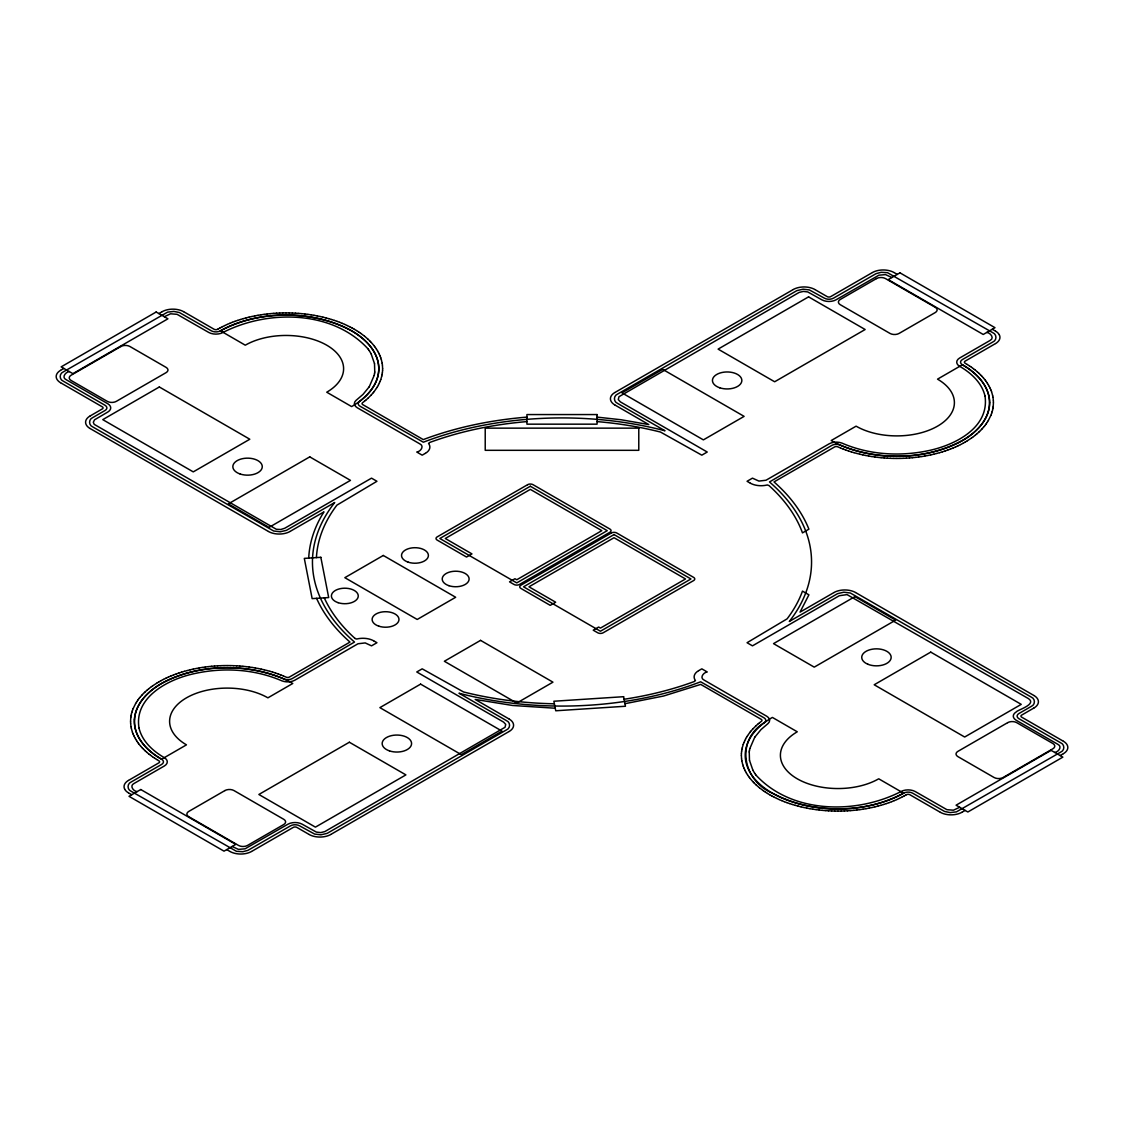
<?xml version="1.0" encoding="UTF-8"?>
<svg xmlns="http://www.w3.org/2000/svg" width="1124" height="1124" viewBox="0 0 1124 1124"><rect width="100%" height="100%" fill="white"/><g stroke="black" fill="none" stroke-linecap="round" stroke-linejoin="round"><path stroke-width="1.5" d="M130.567 721.271L130.777 717.758M382.582 370.456L382.624 368.77M741.376 755.23L741.419 753.544M993.433 402.729L993.223 406.242M308.721 558.094C309.423 541.656 315.17 525.695 323.965 511.87L290.132 531.399M316.42 557.602L316.49 556.436A245.706 141.863 0 0 1 336.891 505.154L376.947 481.283L371.524 478.15L284.737 528.252L280.775 529.502L276.349 529.278L94.219 424.366L93.292 422.287L94.542 419.814L107.876 411.988A10.228 5.915 0 0 0 107.876 403.783L66.204 379.715C61.286 377.524 65.557 372.058 69.281 371.566M374.756 372.044L374.517 363.684M382.427 372.283L382.567 370.597M741.433 753.403L741.573 751.717M749.244 751.956L749.483 760.316M130.791 717.632L131.03 715.946M374.517 373.716L374.756 372.072M382.174 374.095L382.413 372.409M741.587 751.591L741.826 749.905M749.244 751.928L749.483 750.284M992.97 408.054L993.209 406.368M131.044 715.805L131.382 714.133M374.194 375.388L374.517 373.744M381.809 375.908L382.146 374.236M741.854 749.764L742.191 748.092M749.483 750.256L749.806 748.612M992.618 409.867L992.956 408.195M131.41 713.993L131.845 712.321M374.18 375.416L369.248 386.782M381.781 376.048L380.797 379.519M742.219 747.952L743.203 744.481M749.82 748.584L754.752 737.218M992.155 411.679L992.59 410.007M131.887 712.194L132.407 710.523M991.593 413.477L992.113 411.806M132.449 710.396L133.068 708.738M380.123 381.303L380.741 379.645M743.259 744.355L743.877 742.697M990.932 415.262L991.551 413.604M133.124 708.612L135.667 703.469M379.364 383.073L380.081 381.429M743.919 742.571L744.636 740.927M990.876 415.388L988.333 420.531M378.493 384.829L379.308 383.2M744.692 740.8L745.507 739.171M377.538 386.572L378.437 384.956M745.563 739.044L746.462 737.428M135.737 703.343L136.721 701.755M376.47 388.286L377.467 386.698M746.533 737.302L747.53 735.714M987.279 422.245L988.263 420.657M136.805 701.629L137.887 700.055M369.234 386.797L363.038 394.369L356.097 400.341A10.242 5.915 0 0 0 357.221 407.731L419.842 443.882C424.633 445.989 420.629 451.665 416.765 452.031L422.188 455.164L425.308 453.365M376.385 388.412L374.067 391.658M747.615 735.588L749.933 732.342M754.766 737.204L760.962 729.631L767.903 723.659A10.242 5.915 0 0 0 766.779 716.269L704.158 680.118C699.311 677.927 703.441 672.433 707.235 671.969L701.812 668.836L698.692 670.635M986.113 423.945L987.195 422.371M137.971 699.929L139.137 698.383M984.863 425.617L986.029 424.071M372.718 393.316L373.969 391.784M139.236 698.257L140.486 696.725M983.514 427.275L984.764 425.743M750.031 732.216L751.282 730.684M371.271 394.931L372.606 393.428M140.584 696.613L141.933 695.11M982.067 428.89L983.416 427.387M751.394 730.572L752.729 729.069M371.159 395.058L368.11 398.093M142.031 694.983L143.465 693.508M980.535 430.492L981.969 429.017M752.841 728.942L755.89 725.907M143.577 693.396L145.08 691.948M978.92 432.052L980.423 430.604M366.41 399.638L367.998 398.205M145.207 691.836L146.794 690.403M977.206 433.597L978.793 432.164M756.002 725.795L757.59 724.362M364.612 401.142L366.284 399.751M146.921 690.291L148.593 688.9M975.407 435.1L977.079 433.709M757.716 724.249L759.388 722.858M364.471 401.24L362.448 402.828A2.557 1.475 0 0 0 362.631 404.556L423.27 439.596C456.484 427.078 491.595 420.011 526.931 417.116M148.719 688.801L150.475 687.438M973.524 436.562L975.281 435.199M759.529 722.76L761.552 721.172A2.557 1.475 0 0 0 761.37 719.444L700.73 684.404L663.582 696.023L624.958 703.694M150.616 687.326L152.428 686.005M971.572 437.995L973.384 436.674M152.583 685.907L156.601 683.266M971.417 438.093L967.399 440.734M60.513 370.372L59.909 370.765A10.228 5.901 0 0 0 59.474 371.075L58.982 371.454A10.228 5.901 0 0 0 58.603 371.777L58.181 372.184A10.228 5.901 0 0 0 57.858 372.536L57.507 372.957A10.228 5.901 0 0 0 57.24 373.337L56.959 373.772A10.228 5.901 0 0 0 56.762 374.151L56.565 374.615A10.228 5.901 0 0 0 56.439 375.009L56.312 375.472A10.228 5.901 0 0 0 56.242 375.866L56.2 376.343A10.228 5.901 0 0 0 56.2 376.737L56.242 377.2A10.228 5.901 0 0 0 56.312 377.608L56.439 378.071A10.228 5.901 0 0 0 56.565 378.465L56.762 378.914A10.228 5.901 0 0 0 56.959 379.294L57.24 379.743A10.228 5.901 0 0 0 57.507 380.109L57.858 380.53A10.228 5.901 0 0 0 58.181 380.881L58.603 381.289A10.228 5.901 0 0 0 58.982 381.626L59.474 382.005A10.228 5.901 0 0 0 59.909 382.315L60.513 382.694M89.92 416.091L89.316 416.47A10.228 5.901 0 0 0 88.88 416.779L88.389 417.159A10.228 5.901 0 0 0 88.009 417.496L87.588 417.903A10.228 5.901 0 0 0 87.265 418.254L86.913 418.676A10.228 5.901 0 0 0 86.646 419.041L86.379 419.491A10.228 5.901 0 0 0 86.169 419.87L85.972 420.32A10.228 5.901 0 0 0 85.846 420.713L85.719 421.177A10.228 5.901 0 0 0 85.649 421.584L85.607 422.048A10.228 5.901 0 0 0 85.607 422.441L85.649 422.919A10.228 5.901 0 0 0 85.719 423.312L85.846 423.776A10.228 5.901 0 0 0 85.972 424.169L86.169 424.633A10.228 5.901 0 0 0 86.379 425.012L86.646 425.448A10.228 5.901 0 0 0 86.913 425.827L87.265 426.249A10.228 5.901 0 0 0 87.588 426.6L88.009 427.008A10.228 5.901 0 0 0 88.389 427.331L88.88 427.71A10.228 5.901 0 0 0 89.316 428.019L89.92 428.413M425.546 453.225L426.151 452.846A10.228 5.901 0 0 0 426.586 452.536L427.064 452.157A10.228 5.901 0 0 0 427.457 451.82L427.879 451.412A10.228 5.901 0 0 0 428.202 451.061L428.553 450.64A10.228 5.901 0 0 0 428.806 450.274L429.087 449.825A10.228 5.901 0 0 0 429.284 449.445L429.48 448.982A10.228 5.901 0 0 0 429.621 448.602L429.733 448.125A10.228 5.901 0 0 0 429.804 447.731L429.846 447.268A10.228 5.901 0 0 0 429.846 446.86L429.804 446.397A10.228 5.901 0 0 0 429.733 446.003L429.621 445.526A10.228 5.901 0 0 0 429.48 445.146L429.284 444.683A10.228 5.901 0 0 0 429.087 444.303L428.806 443.854A10.228 5.901 0 0 0 428.553 443.488L429.537 442.533A245.706 141.863 0 0 1 523.559 421.893L526.931 421.598M614.758 392.585L614.154 392.964A10.228 5.901 0 0 0 613.718 393.274L613.226 393.653A10.228 5.901 0 0 0 612.847 393.99L612.425 394.383A10.228 5.901 0 0 0 612.102 394.735L611.751 395.17A10.228 5.901 0 0 0 611.484 395.536L611.217 395.971A10.228 5.901 0 0 0 611.006 396.365L610.81 396.814A10.228 5.901 0 0 0 610.683 397.208L610.557 397.671A10.228 5.901 0 0 0 610.487 398.065L610.444 398.542A10.228 5.901 0 0 0 610.444 398.936L610.487 399.413A10.228 5.901 0 0 0 610.557 399.807L610.683 400.27A10.228 5.901 0 0 0 610.81 400.664L611.006 401.113A10.228 5.901 0 0 0 611.217 401.507L611.484 401.942A10.228 5.901 0 0 0 611.751 402.308L612.102 402.743A10.228 5.901 0 0 0 612.425 403.094L612.847 403.502A10.228 5.901 0 0 0 613.226 403.825L613.718 404.204A10.228 5.901 0 0 0 614.154 404.514L614.758 404.893M128.375 780.492L127.771 780.871A10.228 5.901 0 0 0 127.335 781.18L126.843 781.559A10.228 5.901 0 0 0 126.464 781.897L126.043 782.29A10.228 5.901 0 0 0 125.719 782.641L125.368 783.077A10.228 5.901 0 0 0 125.101 783.442L124.834 783.878A10.228 5.901 0 0 0 124.638 784.271L124.427 784.721A10.228 5.901 0 0 0 124.3 785.114L124.174 785.578A10.228 5.901 0 0 0 124.118 785.971L124.076 786.449A10.228 5.901 0 0 0 124.076 786.842L124.118 787.32A10.228 5.901 0 0 0 124.174 787.713L124.3 788.177A10.228 5.901 0 0 0 124.427 788.57L124.638 789.034M995.625 343.508L996.229 343.129A10.228 5.901 0 0 0 996.665 342.82L997.157 342.441A10.228 5.901 0 0 0 997.536 342.103L997.957 341.71A10.228 5.901 0 0 0 998.281 341.359L998.632 340.923A10.228 5.901 0 0 0 998.899 340.558L999.166 340.122A10.228 5.901 0 0 0 999.362 339.729L999.573 339.279A10.228 5.901 0 0 0 999.7 338.886L999.826 338.422A10.228 5.901 0 0 0 999.882 338.029L999.924 337.551A10.228 5.901 0 0 0 999.924 337.158L999.882 336.68A10.228 5.901 0 0 0 999.826 336.287L999.7 335.823A10.228 5.901 0 0 0 999.573 335.43L999.362 334.966M509.242 731.415L509.846 731.036A10.228 5.901 0 0 0 510.282 730.726L510.774 730.347A10.228 5.901 0 0 0 511.153 730.01L511.575 729.616A10.228 5.901 0 0 0 511.898 729.265L512.249 728.83A10.228 5.901 0 0 0 512.516 728.464L512.783 728.029A10.228 5.901 0 0 0 512.994 727.635L513.19 727.186A10.228 5.901 0 0 0 513.317 726.792L513.443 726.329A10.228 5.901 0 0 0 513.513 725.935L513.556 725.458A10.228 5.901 0 0 0 513.556 725.064L513.513 724.587A10.228 5.901 0 0 0 513.443 724.193L513.317 723.73A10.228 5.901 0 0 0 513.19 723.336L512.994 722.887A10.228 5.901 0 0 0 512.783 722.493L512.516 722.058A10.228 5.901 0 0 0 512.249 721.692L511.898 721.257A10.228 5.901 0 0 0 511.575 720.906L511.153 720.498A10.228 5.901 0 0 0 510.774 720.175L510.282 719.796A10.228 5.901 0 0 0 509.846 719.486L509.242 719.107M698.454 670.775L697.849 671.154A10.228 5.901 0 0 0 697.414 671.464L696.936 671.843A10.228 5.901 0 0 0 696.543 672.18L696.121 672.588A10.228 5.901 0 0 0 695.798 672.939L695.447 673.36A10.228 5.901 0 0 0 695.194 673.726L694.913 674.175A10.228 5.901 0 0 0 694.716 674.555L694.52 675.018A10.228 5.901 0 0 0 694.379 675.398L694.267 675.875A10.228 5.901 0 0 0 694.196 676.269L694.154 676.732A10.228 5.901 0 0 0 694.154 677.14L694.196 677.603A10.228 5.901 0 0 0 694.267 677.997L694.379 678.475A10.228 5.901 0 0 0 694.52 678.854L694.716 679.317A10.228 5.901 0 0 0 694.913 679.697L695.194 680.146A10.228 5.901 0 0 0 695.447 680.512L694.463 681.467A245.706 141.863 0 0 1 624.087 699.254M1034.08 707.909L1034.684 707.53A10.228 5.901 0 0 0 1035.12 707.221L1035.611 706.841A10.228 5.901 0 0 0 1035.991 706.504L1036.412 706.097A10.228 5.901 0 0 0 1036.735 705.746L1037.087 705.324A10.228 5.901 0 0 0 1037.354 704.959L1037.621 704.509A10.228 5.901 0 0 0 1037.831 704.13L1038.028 703.68A10.228 5.901 0 0 0 1038.155 703.287L1038.281 702.823A10.228 5.901 0 0 0 1038.351 702.416L1038.393 701.952A10.228 5.901 0 0 0 1038.393 701.559L1038.351 701.081A10.228 5.901 0 0 0 1038.281 700.688L1038.155 700.224A10.228 5.901 0 0 0 1038.028 699.831L1037.831 699.367A10.228 5.901 0 0 0 1037.621 698.988L1037.354 698.552A10.228 5.901 0 0 0 1037.087 698.173L1036.735 697.751A10.228 5.901 0 0 0 1036.412 697.4L1035.991 696.992A10.228 5.901 0 0 0 1035.611 696.669L1035.12 696.29A10.228 5.901 0 0 0 1034.684 695.981L1034.08 695.587M1063.487 753.628L1064.091 753.235A10.228 5.901 0 0 0 1064.526 752.925L1065.018 752.546A10.228 5.901 0 0 0 1065.397 752.223L1065.819 751.816A10.228 5.901 0 0 0 1066.142 751.464L1066.493 751.043A10.228 5.901 0 0 0 1066.76 750.663L1067.041 750.228A10.228 5.901 0 0 0 1067.238 749.849L1067.435 749.385A10.228 5.901 0 0 0 1067.561 748.991L1067.688 748.528A10.228 5.901 0 0 0 1067.758 748.134L1067.8 747.657A10.228 5.901 0 0 0 1067.8 747.263L1067.758 746.8A10.228 5.901 0 0 0 1067.688 746.392L1067.561 745.929A10.228 5.901 0 0 0 1067.435 745.535L1067.238 745.086A10.228 5.901 0 0 0 1067.041 744.706L1066.76 744.257A10.228 5.901 0 0 0 1066.493 743.891L1066.142 743.47A10.228 5.901 0 0 0 1065.819 743.119L1065.397 742.711A10.228 5.901 0 0 0 1065.018 742.374L1064.526 741.995A10.228 5.901 0 0 0 1064.091 741.685L1063.487 741.306M156.756 683.167L158.793 681.945M965.207 442.055L967.244 440.833M60.752 370.232L63.857 368.433M158.877 313.582L161.982 311.784M164.301 316.715L170.609 313.793L177.1 314.327L208.783 332.465A10.228 5.915 0 0 0 222.988 332.465L223.114 332.395M90.159 415.95L102.481 408.813A2.557 1.475 0 0 0 102.481 406.944L60.752 382.834M614.997 392.445L793.151 289.585M872.322 272.598L830.566 296.694A2.557 1.475 0 0 1 827.32 296.694L814.97 289.585M128.614 780.351L159.032 762.76A2.557 1.475 0 0 0 159.032 760.892L156.756 759.529M995.386 343.649L964.968 361.24A2.557 1.475 0 0 0 964.968 363.108L967.244 364.471M251.678 851.402L293.434 827.306A2.557 1.475 0 0 1 296.68 827.306L309.03 834.415M330.849 834.415L509.003 731.555M833.868 592.601L800.035 612.13L808.901 594.835L802.466 591.112L802.002 592.404A245.706 141.863 0 0 1 787.109 618.846L747.053 642.717L752.476 645.85L839.305 595.72L847.06 594.61L1028.376 698.566C1037.438 704.439 1016.799 710.157 1016.251 711.942L1016.124 712.012A10.228 5.915 0 0 0 1016.124 720.217L1057.796 744.285C1062.587 746.406 1058.625 752.068 1054.719 752.434M1033.841 708.05L1021.519 715.187A2.557 1.475 0 0 0 1021.519 717.056L1063.248 741.166M959.699 807.285L953.391 810.207L946.9 809.673L915.217 791.535A10.228 5.915 0 0 0 901.012 791.535L901.012 791.535M962.018 812.216L965.123 810.418M1060.143 755.567L1063.248 753.768M217.775 329.206L219.882 328.025M223.128 332.381C267.863 309.536 332.606 309.929 368.166 349.044M158.948 681.846L161.055 680.68M962.945 443.32L965.052 442.154M900.872 791.619C856.024 814.577 791.549 813.916 755.834 774.956M904.118 795.975L906.225 794.794M162.235 311.643L162.896 311.306A10.228 5.901 0 0 1 163.43 311.053L164.09 310.772A10.228 5.901 0 0 1 164.652 310.547L165.354 310.308A10.228 5.901 0 0 1 165.973 310.112L166.703 309.915A10.228 5.901 0 0 1 167.35 309.76L168.108 309.606A10.228 5.901 0 0 1 168.769 309.493L169.569 309.367A10.228 5.901 0 0 1 170.244 309.297L171.045 309.226A10.228 5.901 0 0 1 171.733 309.184L172.548 309.17A10.228 5.901 0 0 1 173.237 309.17L174.051 309.184A10.228 5.901 0 0 1 174.74 309.226L175.555 309.297A10.228 5.901 0 0 1 176.229 309.367L177.016 309.493A10.228 5.901 0 0 1 177.676 309.606L178.449 309.76A10.228 5.901 0 0 1 179.081 309.915L179.826 310.112A10.228 5.901 0 0 1 180.43 310.308L181.133 310.547A10.228 5.901 0 0 1 181.709 310.772L182.369 311.053A10.228 5.901 0 0 1 182.903 311.306L183.563 311.643M220.051 327.941L222.215 326.803M217.761 329.22L217.494 329.346A2.557 1.475 0 0 1 214.263 329.346L183.816 311.784M289.88 531.54L289.219 531.891A10.228 5.901 0 0 1 288.685 532.144L288.039 532.425A10.228 5.901 0 0 1 287.463 532.65L286.76 532.888A10.228 5.901 0 0 1 286.156 533.071L285.412 533.282A10.228 5.901 0 0 1 284.779 533.422L284.007 533.591A10.228 5.901 0 0 1 283.346 533.703L282.56 533.816A10.228 5.901 0 0 1 281.871 533.9L281.07 533.97A10.228 5.901 0 0 1 280.382 533.998L279.567 534.026A10.228 5.901 0 0 1 278.878 534.026L278.064 533.998A10.228 5.901 0 0 1 277.375 533.97L276.56 533.9A10.228 5.901 0 0 1 275.886 533.816L275.099 533.703A10.228 5.901 0 0 1 274.439 533.591L273.666 533.422A10.228 5.901 0 0 1 273.034 533.282L272.289 533.071A10.228 5.901 0 0 1 271.685 532.888L270.982 532.65A10.228 5.901 0 0 1 270.406 532.425L269.76 532.144A10.228 5.901 0 0 1 269.226 531.891L268.552 531.54M793.389 289.444L794.064 289.093A10.228 5.901 0 0 1 794.598 288.84L795.244 288.559A10.228 5.901 0 0 1 795.82 288.348L796.523 288.095A10.228 5.901 0 0 1 797.127 287.913L797.871 287.716A10.228 5.901 0 0 1 798.504 287.561L799.276 287.407A10.228 5.901 0 0 1 799.937 287.28L800.724 287.168A10.228 5.901 0 0 1 801.398 287.098L802.213 287.027A10.228 5.901 0 0 1 802.901 286.985L803.716 286.957A10.228 5.901 0 0 1 804.405 286.957L805.22 286.985A10.228 5.901 0 0 1 805.908 287.027L806.709 287.098A10.228 5.901 0 0 1 807.397 287.168L808.184 287.28A10.228 5.901 0 0 1 808.844 287.407L809.617 287.561A10.228 5.901 0 0 1 810.249 287.716L810.994 287.913A10.228 5.901 0 0 1 811.598 288.095L812.301 288.348A10.228 5.901 0 0 1 812.877 288.559L813.523 288.84A10.228 5.901 0 0 1 814.057 289.093L814.717 289.444M872.575 272.472L873.236 272.12A10.228 5.901 0 0 1 873.769 271.868L874.43 271.587A10.228 5.901 0 0 1 874.992 271.362L875.694 271.123A10.228 5.901 0 0 1 876.313 270.94L877.043 270.729A10.228 5.901 0 0 1 877.689 270.575L878.448 270.42A10.228 5.901 0 0 1 879.109 270.308L879.909 270.196A10.228 5.901 0 0 1 880.584 270.111L881.385 270.041A10.228 5.901 0 0 1 882.073 269.999L882.888 269.985A10.228 5.901 0 0 1 883.576 269.985L884.391 269.999A10.228 5.901 0 0 1 885.08 270.041L885.895 270.111A10.228 5.901 0 0 1 886.569 270.196L887.356 270.308A10.228 5.901 0 0 1 888.016 270.42L888.789 270.575A10.228 5.901 0 0 1 889.421 270.729L890.166 270.94A10.228 5.901 0 0 1 890.77 271.123L891.472 271.362A10.228 5.901 0 0 1 892.049 271.587L892.709 271.868A10.228 5.901 0 0 1 893.243 272.12L893.903 272.472M161.224 680.582L163.401 679.444M960.599 444.556L962.776 443.418M251.425 851.528L250.764 851.88A10.228 5.901 0 0 1 250.231 852.133L249.57 852.414A10.228 5.901 0 0 1 249.008 852.638L248.306 852.877A10.228 5.901 0 0 1 247.687 853.06L246.957 853.271A10.228 5.901 0 0 1 246.311 853.425L245.552 853.58A10.228 5.901 0 0 1 244.892 853.692L244.091 853.804A10.228 5.901 0 0 1 243.416 853.889L242.615 853.959A10.228 5.901 0 0 1 241.927 854.001L241.112 854.015A10.228 5.901 0 0 1 240.424 854.015L239.609 854.001A10.228 5.901 0 0 1 238.92 853.959L238.105 853.889A10.228 5.901 0 0 1 237.431 853.804L236.644 853.692A10.228 5.901 0 0 1 235.984 853.58L235.211 853.425A10.228 5.901 0 0 1 234.579 853.271L233.834 853.06A10.228 5.901 0 0 1 233.23 852.877L232.528 852.638A10.228 5.901 0 0 1 231.951 852.414L231.291 852.133A10.228 5.901 0 0 1 230.757 851.88L230.097 851.528M330.611 834.556L329.936 834.907A10.228 5.901 0 0 1 329.402 835.16L328.756 835.441A10.228 5.901 0 0 1 328.18 835.652L327.477 835.905A10.228 5.901 0 0 1 326.873 836.087L326.129 836.284A10.228 5.901 0 0 1 325.496 836.439L324.724 836.593A10.228 5.901 0 0 1 324.063 836.72L323.276 836.832A10.228 5.901 0 0 1 322.602 836.902L321.787 836.973A10.228 5.901 0 0 1 321.099 837.015L320.284 837.043A10.228 5.901 0 0 1 319.595 837.043L318.78 837.015A10.228 5.901 0 0 1 318.092 836.973L317.291 836.902A10.228 5.901 0 0 1 316.603 836.832L315.816 836.72A10.228 5.901 0 0 1 315.156 836.593L314.383 836.439A10.228 5.901 0 0 1 313.751 836.284L313.006 836.087A10.228 5.901 0 0 1 312.402 835.905L311.699 835.652A10.228 5.901 0 0 1 311.123 835.441L310.477 835.16A10.228 5.901 0 0 1 309.943 834.907L309.283 834.556M834.12 592.46L834.781 592.109A10.228 5.901 0 0 1 835.315 591.856L835.961 591.575A10.228 5.901 0 0 1 836.537 591.35L837.24 591.112A10.228 5.901 0 0 1 837.844 590.929L838.588 590.718A10.228 5.901 0 0 1 839.221 590.578L839.993 590.409A10.228 5.901 0 0 1 840.654 590.297L841.44 590.184A10.228 5.901 0 0 1 842.129 590.1L842.93 590.03A10.228 5.901 0 0 1 843.618 590.002L844.433 589.974A10.228 5.901 0 0 1 845.122 589.974L845.936 590.002A10.228 5.901 0 0 1 846.625 590.03L847.44 590.1A10.228 5.901 0 0 1 848.114 590.184L848.901 590.297A10.228 5.901 0 0 1 849.561 590.409L850.334 590.578A10.228 5.901 0 0 1 850.966 590.718L851.711 590.929A10.228 5.901 0 0 1 852.315 591.112L853.018 591.35A10.228 5.901 0 0 1 853.594 591.575L854.24 591.856A10.228 5.901 0 0 1 854.774 592.109L855.448 592.46M901.785 797.197L903.949 796.059M906.239 794.78L906.506 794.654A2.557 1.475 0 0 1 909.738 794.654L940.184 812.216M961.765 812.357L961.104 812.694A10.228 5.901 0 0 1 960.57 812.947L959.91 813.228A10.228 5.901 0 0 1 959.348 813.453L958.646 813.692A10.228 5.901 0 0 1 958.027 813.888L957.297 814.085A10.228 5.901 0 0 1 956.65 814.24L955.892 814.394A10.228 5.901 0 0 1 955.231 814.507L954.431 814.633A10.228 5.901 0 0 1 953.756 814.703L952.955 814.774A10.228 5.901 0 0 1 952.267 814.816L951.452 814.83A10.228 5.901 0 0 1 950.764 814.83L949.949 814.816A10.228 5.901 0 0 1 949.26 814.774L948.445 814.703A10.228 5.901 0 0 1 947.771 814.633L946.984 814.507A10.228 5.901 0 0 1 946.324 814.394L945.551 814.24A10.228 5.901 0 0 1 944.919 814.085L944.174 813.888A10.228 5.901 0 0 1 943.57 813.692L942.867 813.453A10.228 5.901 0 0 1 942.291 813.228L941.631 812.947A10.228 5.901 0 0 1 941.097 812.694L940.437 812.357M222.397 326.719L224.631 325.623M163.57 679.36L165.804 678.264M958.196 445.736L960.43 444.64M899.369 798.377L901.603 797.281M224.8 325.538L227.104 324.485M165.987 678.179L168.277 677.126M955.723 446.874L958.013 445.821M896.896 799.515L899.2 798.462M227.287 324.4L229.633 323.403M168.46 677.041L170.82 676.044M953.18 447.956L955.541 446.959M894.367 800.597L896.713 799.6M229.83 323.319L232.232 322.349M171.003 675.96L173.419 675.004M950.581 448.996L952.997 448.04M891.768 801.651L894.17 800.681M232.429 322.279L234.888 321.366M173.602 674.92L176.075 674.007M947.925 449.993L950.398 449.08M889.112 802.634L891.571 801.721M235.085 321.295L237.6 320.424M176.271 673.936L178.786 673.065M945.214 450.935L947.729 450.064M886.4 803.576L888.915 802.705M237.796 320.354L240.367 319.539M178.983 672.995L181.54 672.18M942.46 451.82L945.017 451.005M883.633 804.461L886.204 803.646M240.564 319.469L243.177 318.696M181.751 672.11L184.35 671.337M939.65 452.663L942.249 451.89M880.823 805.304L883.436 804.531M243.374 318.64L246.03 317.923M936.784 453.436L939.439 452.719M184.561 671.281L187.216 670.564M877.97 806.077L880.626 805.36M246.24 317.867L248.924 317.193M933.889 454.166L936.573 453.492M187.427 670.508L190.111 669.834M875.076 806.807L877.76 806.133M249.135 317.137L251.86 316.518M930.953 454.841L933.679 454.222M190.321 669.778L193.047 669.159M872.14 807.482L874.865 806.863M252.085 316.476L254.839 315.9M927.974 455.459L930.742 454.883M193.258 669.117L196.026 668.541M869.161 808.1L871.915 807.524M255.064 315.858L257.846 315.338M924.968 456.021L927.764 455.501M196.236 668.499L199.032 667.979M866.154 808.662L868.936 808.142M258.07 315.296L260.894 314.832M921.933 456.527L924.743 456.063M199.257 667.937L202.067 667.473M863.106 809.168L865.93 808.704M261.119 314.804L263.957 314.397M918.856 456.962L921.708 456.555M202.292 667.445L205.144 667.038M860.043 809.603L862.881 809.196M264.182 314.355L267.048 314.003M915.765 457.356L918.631 456.99M205.369 667.01L208.235 666.644M856.952 809.997L859.818 809.645M267.273 313.975L270.153 313.68M912.66 457.679L915.54 457.384M208.46 666.616L211.34 666.321M853.847 810.32L856.727 810.025M270.378 313.652L273.287 313.399M909.541 457.96L912.435 457.707M211.565 666.293L214.459 666.04M850.713 810.601L853.622 810.348M273.511 313.385L276.42 313.189M906.394 458.171L909.302 457.974M214.698 666.026L217.606 665.829M847.58 810.811L850.489 810.615M276.659 313.175L279.581 313.048M903.246 458.311L906.169 458.171M217.831 665.829L220.754 665.689M844.419 810.952L847.341 810.826M279.806 313.034L282.728 312.95M900.085 458.409L903.008 458.325M220.992 665.675L223.915 665.591M841.272 811.05L844.194 810.966M282.967 312.95L285.889 312.922M896.924 458.437L899.86 458.409M224.14 665.591L227.076 665.563M838.111 811.078L841.033 811.05M286.128 312.922L289.051 312.95M893.763 458.409L896.699 458.437M227.301 665.563L230.237 665.591M834.949 811.05L837.872 811.078M554.385 703.779L552.348 703.75A245.706 141.863 0 0 1 463.538 691.962L422.188 668.836L416.765 671.969L503.594 722.1L505.744 724.432L504.999 727.312L324.85 831.577L320.762 832.589L316.378 832.097L302.159 824.187A10.228 5.915 0 0 0 287.955 824.187L245.074 848.817L238.471 849.393L232.162 846.47M555.242 708.232L512.6 705.479L475.185 699.423L509.003 718.953M289.29 312.95L292.212 313.034M890.601 458.325L893.538 458.409M230.462 665.591L233.399 665.675M831.788 810.966L834.711 811.05M292.437 313.048L295.359 313.175M887.454 458.171L890.377 458.311M233.623 665.689L236.546 665.829M828.641 810.826L831.563 810.952M295.598 313.189L298.506 313.385M884.307 457.974L887.229 458.171M236.771 665.829L239.693 666.026M825.494 810.615L828.402 810.811M298.731 313.399L301.639 313.652M597.069 417.116L621.193 419.758L648.815 424.577L614.997 405.047M597.069 421.598L600.441 421.893A245.706 141.863 0 0 1 660.462 432.038L701.812 455.164L707.235 452.031L620.406 401.9L618.256 399.568L619.001 396.688L799.15 292.423L803.365 291.411L807.735 291.931L821.841 299.813A10.228 5.915 0 0 0 836.045 299.813L878.926 275.183L885.529 274.607L891.838 277.53M881.188 457.707L884.082 457.96M239.918 666.04L242.812 666.293M822.361 810.348L825.269 810.601M301.864 313.68L304.745 313.975M878.069 457.384L880.963 457.679M243.037 666.321L245.931 666.616M819.256 810.025L822.136 810.32M304.969 314.003L307.836 314.355M874.978 456.99L877.844 457.356M246.156 666.644L249.022 667.01M816.164 809.645L819.031 809.997M308.06 314.397L310.898 314.804M871.915 456.555L874.753 456.962M249.247 667.038L252.085 667.445M813.102 809.196L815.94 809.603M311.123 314.832L313.947 315.296M868.88 456.063L871.69 456.527M252.31 667.473L255.12 667.937M810.053 808.704L812.877 809.168M314.158 315.338L316.954 315.858M865.859 455.501L868.655 456.021M255.345 667.979L258.141 668.499M807.046 808.142L809.842 808.662M317.179 315.9L319.933 316.476M862.881 454.883L865.649 455.459M258.351 668.541L261.119 669.117M804.067 807.524L806.821 808.1M320.143 316.518L322.869 317.137M859.944 454.222L862.67 454.841M261.33 669.159L264.056 669.778M801.131 806.863L803.857 807.482M323.094 317.193L325.777 317.867M857.036 453.492L859.734 454.166M264.266 669.834L266.964 670.508M798.223 806.133L800.906 806.807M854.184 452.719L856.825 453.436M325.988 317.923L328.644 318.64M795.356 805.36L798.012 806.077M267.175 670.564L269.816 671.281M851.36 451.89L853.973 452.663M328.84 318.696L331.454 319.469M792.546 804.531L795.16 805.304M270.027 671.337L272.64 672.11M848.606 451.005L851.163 451.82M331.65 319.539L334.221 320.354M789.779 803.646L792.35 804.461M272.837 672.18L275.394 672.995M845.894 450.064L848.395 450.935M334.418 320.424L336.933 321.295M787.067 802.705L789.582 803.576M275.605 673.065L278.106 673.936M843.225 449.08L845.698 449.993M337.13 321.366L339.589 322.279M784.411 801.721L786.87 802.634M278.302 674.007L280.775 674.92M840.626 448.04L843.042 448.996M339.785 322.349L342.188 323.319M781.812 800.681L784.215 801.651M280.958 675.004L283.374 675.96M840.443 447.956L837.703 446.79A2.557 1.475 0 0 0 834.696 446.888L774.014 481.915C788.795 494.925 801.567 510.746 808.901 529.165L802.466 532.888L802.002 531.596A245.706 141.863 0 0 0 768.942 485.526L767.271 484.95A10.228 5.901 0 0 1 766.624 485.104L765.865 485.259A10.228 5.901 0 0 1 765.205 485.385L764.404 485.498A10.228 5.901 0 0 1 763.73 485.568L762.929 485.638A10.228 5.901 0 0 1 762.241 485.68L761.426 485.709A10.228 5.901 0 0 1 760.737 485.709L759.922 485.68A10.228 5.901 0 0 1 759.234 485.638L758.419 485.568A10.228 5.901 0 0 1 757.745 485.498L756.958 485.385A10.228 5.901 0 0 1 756.297 485.259L755.525 485.104A10.228 5.901 0 0 1 754.878 484.95L754.148 484.753A10.228 5.901 0 0 1 753.544 484.556L752.841 484.318A10.228 5.901 0 0 1 752.265 484.093L751.605 483.812A10.228 5.901 0 0 1 751.071 483.559L750.411 483.222M342.384 323.403L344.731 324.4M779.269 799.6L781.616 800.597M283.557 676.044L286.297 677.21A2.557 1.475 0 0 0 289.304 677.112L349.986 642.085C336.146 629.904 324.105 615.292 316.575 598.347M344.913 324.485L347.218 325.538M776.782 798.462L779.087 799.515M347.386 325.623L349.62 326.719M774.38 797.281L776.614 798.377M349.803 326.803L351.967 327.941M772.033 796.059L774.197 797.197M373.589 640.778L372.929 640.441A10.228 5.901 0 0 0 372.395 640.188L371.735 639.907A10.228 5.901 0 0 0 371.159 639.682L370.456 639.444A10.228 5.901 0 0 0 369.852 639.247L369.122 639.05A10.228 5.901 0 0 0 368.475 638.896L367.703 638.741A10.228 5.901 0 0 0 367.042 638.615L366.255 638.502A10.228 5.901 0 0 0 365.581 638.432L364.766 638.362A10.228 5.901 0 0 0 364.078 638.32L363.263 638.292A10.228 5.901 0 0 0 362.574 638.292L361.759 638.32A10.228 5.901 0 0 0 361.071 638.362L360.27 638.432A10.228 5.901 0 0 0 359.596 638.502L358.795 638.615A10.228 5.901 0 0 0 358.135 638.741L357.376 638.896A10.228 5.901 0 0 0 356.73 639.05L355.058 638.474M352.135 328.025L354.243 329.206M769.757 794.794L771.865 795.975M894.156 272.598L897.261 274.397M992.281 329.262L995.386 331.046M986.844 332.395C990.525 332.901 994.852 338.24 989.963 340.516L959.573 358.064A10.228 5.915 0 0 0 959.573 366.269L959.699 366.354M750.158 483.081L747.053 481.283L752.476 478.15L758.911 481.086L765.992 480.243L829.217 443.783A10.242 5.915 0 0 1 842.016 443.123C868.922 454.827 899.593 456.667 928.157 450.71C954.402 445.329 989.794 427.963 984.989 395.971M855.687 592.601L1033.841 695.447M90.159 428.553L268.313 531.399M373.842 640.919L376.947 642.717L371.524 645.85L365.216 642.928L358.008 643.757L294.924 680.146A10.242 5.915 0 0 1 281.983 680.877C254.221 668.85 222.51 667.164 193.173 673.894C167.982 679.472 133.897 697.302 139.011 728.029M137.156 791.605C133.222 791.282 129.33 785.55 134.079 783.456L164.427 765.936A10.228 5.915 0 0 0 164.427 757.731L164.427 757.731M128.614 792.954L131.719 794.738M226.739 849.604L229.844 851.402M959.713 366.354C971.094 372.929 981.828 382.708 984.989 395.943M354.411 329.304L356.448 330.512M767.551 793.488L769.589 794.696M164.287 757.646C152.934 751.085 142.144 741.278 139.011 728.057M995.625 331.201L996.229 331.58A10.228 5.901 0 0 1 996.665 331.889L997.157 332.268A10.228 5.901 0 0 1 997.536 332.592L997.957 332.999A10.228 5.901 0 0 1 998.281 333.35L998.632 333.786A10.228 5.901 0 0 1 999.194 334.699M967.399 364.569L969.38 365.834M356.603 330.611L358.57 331.875M765.43 792.125L767.397 793.389M154.62 758.166L156.601 759.431M128.375 792.799L127.771 792.42A10.228 5.901 0 0 1 127.335 792.111L126.843 791.732A10.228 5.901 0 0 1 126.464 791.408L126.043 791.001A10.228 5.901 0 0 1 125.719 790.65L125.368 790.214A10.228 5.901 0 0 1 124.806 789.301M969.52 365.932L971.417 367.225M358.725 331.973L360.621 333.266M763.379 790.734L765.275 792.027M152.583 756.775L154.48 758.068M971.572 367.323L973.384 368.644M360.762 333.364L364.471 336.16M763.238 790.636L759.529 787.84M150.616 755.356L152.428 756.677M973.524 368.756L975.281 370.119M148.719 753.881L150.475 755.244M975.407 370.218L977.079 371.608M364.612 336.259L367.998 339.181M759.388 787.741L756.002 784.819M146.921 752.392L148.593 753.783M977.206 371.721L978.793 373.14M145.207 750.86L146.794 752.279M978.92 373.252L980.423 374.714M368.11 339.293L369.627 340.755M754.373 783.245L755.89 784.707M143.577 749.286L145.08 750.748M980.535 374.826L981.969 376.301M369.74 340.867L371.159 342.342M752.841 781.658L754.26 783.133M142.031 747.699L143.465 749.174M982.067 376.428L983.416 377.931M371.271 342.469L373.969 345.616M752.729 781.531L750.031 778.384M140.584 746.069L141.933 747.572M983.514 378.043L984.764 379.575M139.236 744.425L140.486 745.957M984.863 379.701L986.029 381.247M748.781 776.712L749.933 778.258M374.067 345.742L375.219 347.288M137.971 742.753L139.137 744.299M986.113 381.373L987.195 382.947M754.766 773.396L755.82 774.942M747.615 775.012L748.682 776.586M375.318 347.414L376.385 348.988M368.18 349.058L369.234 350.604M136.805 741.053L137.887 742.627M987.279 383.073L988.263 384.661M754.752 773.382L752.883 770.221M746.533 773.298L747.53 774.886M376.47 349.114L377.467 350.702M369.248 350.618L371.117 353.779M135.737 739.339L136.721 740.927M988.333 384.787L989.232 386.403M745.563 771.556L746.462 773.171M377.538 350.828L378.437 352.444M134.768 737.597L135.667 739.213M989.303 386.53L990.104 388.159M752.883 770.193L749.483 760.344M744.692 769.799L745.507 771.429M378.493 352.571L379.308 354.2M371.117 353.807L374.517 363.656M133.897 735.841L134.697 737.47M990.16 388.286L990.876 389.93M743.919 768.029L744.636 769.673M379.364 354.327L380.081 355.971M133.124 734.07L133.84 735.714M990.932 390.056L991.551 391.714M743.259 766.245L743.877 767.903M380.123 356.097L380.741 357.755M132.449 732.286L133.068 733.944M991.593 391.84L992.59 395.311M742.683 764.446L743.203 766.118M380.797 357.882L381.317 359.554M132.407 732.16L131.41 728.689M742.641 764.32L741.854 760.836M381.359 359.68L382.146 363.164M992.618 395.437L992.956 397.123M131.044 726.877L131.382 728.563M992.97 397.25L993.377 400.762M741.587 759.009L741.826 760.695M382.174 363.305L382.413 364.991M131.03 726.75L130.623 723.238M741.573 758.883L741.376 755.37M382.427 365.117L382.624 368.63M993.377 400.903L993.433 402.589M130.567 721.411L130.623 723.097M355.072 638.488A245.706 141.863 0 0 1 324.274 597.842M134.459 719.627C133.545 737.119 147.342 751.211 161.589 759.22L186.472 744.847A57.591 33.242 0 0 1 186.472 697.835A57.591 33.242 0 0 1 267.905 697.835L292.788 683.462A92.772 53.559 0 0 0 161.589 683.462C148.312 691.035 135.498 703.455 134.459 719.557M378.788 368.728C378.802 382.301 369.712 393.92 359.23 401.619A6.393 3.695 0 0 0 360.073 406.242L423.355 442.21A249.542 144.069 0 0 1 662.008 430L665.001 430.787L617.708 403.474C613.339 401.83 613.339 395.648 617.708 394.004L796.874 290.624L803.084 289.191L809.35 289.922L824.412 298.169A6.393 3.695 0 0 0 833.474 298.169L876.06 273.652L881.146 272.303L887.496 272.668L992.675 332.62C997.03 334.264 997.03 340.446 992.675 342.089L962.411 359.554A6.393 3.695 0 0 0 962.411 364.78A92.772 53.559 0 0 1 962.411 440.538C925.15 460.461 878.532 461.149 839.797 444.935A6.393 3.695 0 0 0 831.788 445.413L769.49 481.957A249.542 144.069 0 0 1 790.636 619.731L789.287 621.474L837.605 593.641L843.801 592.207L850.348 593.008L1031.13 697.021C1035.499 698.664 1035.499 704.832 1031.13 706.49L1018.976 713.501A6.393 3.695 0 0 0 1018.976 718.728L1060.536 742.725C1064.835 744.355 1064.948 750.439 1060.649 752.139L956.398 811.879L950.131 812.596L944.582 811.458L912.646 793.179A6.393 3.695 0 0 0 903.598 793.179A92.772 53.559 0 0 1 772.385 793.179C742.247 780.393 735.222 739.859 764.77 722.381A6.393 3.695 0 0 0 763.927 717.758L700.645 681.79A249.542 144.069 0 0 1 461.992 694L458.999 693.213L506.292 720.526C510.661 722.17 510.661 728.352 506.292 729.996L327.126 833.376L320.916 834.809L314.65 834.078L299.588 825.831A6.393 3.695 0 0 0 290.526 825.831L247.94 850.348L242.854 851.697L236.504 851.332L131.325 791.38C126.928 789.736 126.984 783.554 131.325 781.911L161.589 764.446A6.393 3.695 0 0 0 161.589 759.22A92.772 53.559 0 0 1 161.589 683.462C198.836 663.511 245.482 662.893 284.203 679.065A6.393 3.695 0 0 0 292.212 678.587L354.51 642.043A249.542 144.069 0 0 1 333.364 504.269L334.713 502.526L286.395 530.359L280.199 531.793L273.652 530.992L92.87 426.979C88.501 425.336 88.501 419.168 92.87 417.51L105.024 410.499A6.393 3.695 0 0 0 105.024 405.272L63.464 381.275C59.094 379.617 59.094 373.449 63.464 371.805L167.602 312.121L173.869 311.404L179.418 312.542L211.354 330.821A6.393 3.695 0 0 0 220.402 330.821A92.772 53.559 0 0 1 351.615 330.821C365.384 338.633 378.718 351.868 378.788 368.728M989.584 402.687C989.485 419.491 976.194 432.726 962.453 440.51A92.772 53.559 0 0 1 831.212 440.538L856.095 426.165A57.591 33.242 0 0 0 937.528 426.165A57.591 33.242 0 0 0 937.528 379.153L962.411 364.78C976.194 372.592 989.513 385.827 989.584 402.687M156.152 312.008L61.146 366.874L72.905 373.66L167.926 318.809L156.152 312.008M120.872 346.501L71.093 375.233A6.393 3.695 0 0 0 71.093 380.46L107.286 401.352A6.393 3.695 0 0 0 116.334 401.352L166.113 372.62A6.393 3.695 0 0 0 166.113 367.393L129.92 346.501A6.393 3.695 0 0 0 120.872 346.501M220.445 330.807L245.285 345.194A57.591 33.242 0 0 1 326.733 345.194A57.591 33.242 0 0 1 326.733 392.206L351.615 406.579A92.772 53.559 0 0 0 351.615 330.821C311.601 309.662 260.459 309.662 220.445 330.807M159.327 386.979L102.762 419.631L193.258 471.883L249.809 439.231L159.327 386.979M309.76 456.864L228.327 503.875L269.043 527.395L350.477 480.369L309.76 456.864M662.668 369.346L621.951 392.866L703.385 439.877L744.116 416.372L662.668 369.346M808.577 296.862L718.096 349.114L774.647 381.767L865.143 329.515L808.577 296.862M383.284 555.467L344.829 577.68L417.215 619.464L455.67 597.266L383.284 555.467M876.453 278.583L840.26 299.476A6.393 3.695 0 0 0 840.26 304.702L890.025 333.435A6.393 3.695 0 0 0 899.074 333.435L935.266 312.542A6.393 3.695 0 0 0 935.266 307.316L885.501 278.583A6.393 3.695 0 0 0 876.453 278.583M527.62 484.683L437.124 536.921A3.836 2.22 0 0 0 437.124 540.054L466.53 557.04L471.968 553.907L445.273 538.494L530.331 489.376L601.818 530.654L516.759 579.759L514.947 578.719L509.523 581.853L514.047 584.466A3.836 2.22 0 0 0 519.471 584.466L609.953 532.228A3.836 2.22 0 0 0 609.953 529.081L533.043 484.683A3.836 2.22 0 0 0 527.62 484.683M530.331 486.242L439.835 538.494L516.759 582.892L607.241 530.654L530.331 486.242M899.973 272.837L888.213 279.623L983.233 334.474L994.993 327.688L899.973 272.837M140.767 789.526L129.007 796.312L224.027 851.163L235.787 844.377L140.767 789.526M611.316 533.001L520.833 585.253A3.836 2.22 0 0 0 520.833 588.386L550.24 605.358L555.663 602.225L528.968 586.812L614.027 537.708L685.514 578.972L600.455 628.091L598.642 627.037L593.219 630.185L597.743 632.784A3.836 2.22 0 0 0 603.167 632.784L693.663 580.546A3.836 2.22 0 0 0 693.663 577.413L616.753 533.001A3.836 2.22 0 0 0 611.316 533.001M614.027 534.574L523.545 586.812L600.455 631.224L690.951 578.972L614.027 534.574M480.566 640.371L444.359 661.263L516.759 703.062L552.952 682.156L480.566 640.371M224.926 790.565L188.734 811.458A6.393 3.695 0 0 0 188.734 816.684L238.499 845.417A6.393 3.695 0 0 0 247.547 845.417L283.74 824.524A6.393 3.695 0 0 0 283.74 819.298L233.975 790.565A6.393 3.695 0 0 0 224.926 790.565M420.615 684.123L379.884 707.628L461.332 754.654L502.049 731.134L420.615 684.123M349.353 742.233L258.857 794.485L315.423 827.138L405.904 774.886L349.353 742.233M854.957 596.605L773.523 643.631L814.24 667.136L895.673 620.125L854.957 596.605M930.742 652.117L874.191 684.769L964.673 737.021L1021.238 704.369L930.742 652.117M1007.666 722.648L957.887 751.38A6.393 3.695 0 0 0 957.887 756.607L994.08 777.499A6.393 3.695 0 0 0 1003.128 777.499L1052.907 748.767A6.393 3.695 0 0 0 1052.907 743.54L1016.714 722.648A6.393 3.695 0 0 0 1007.666 722.648M903.598 793.179C863.583 814.338 812.455 814.338 772.427 793.193A92.772 53.559 0 0 1 772.385 717.421L797.267 731.794A57.591 33.242 0 0 0 797.267 778.806A57.591 33.242 0 0 0 878.715 778.806L903.598 793.179M1051.095 750.34L956.074 805.191L967.848 811.992L1062.854 757.126L1051.095 750.34M320.832 557.307L304.309 558.389L312.149 598.628L328.686 597.561L320.832 557.307M623.595 696.697L553.879 701.236L555.748 710.775L625.45 706.251L623.595 696.697M597.069 414.559L526.931 414.559L526.931 424.169L597.069 424.169L597.069 414.559M638.783 428.146L485.217 428.146L485.217 450.317L638.783 450.317L638.783 428.146M448.954 585.702A13.432 7.756 0 0 0 469.115 578.972A13.432 7.756 0 0 0 448.954 572.257A13.432 7.756 0 0 0 448.954 585.702M378.83 626.18A13.432 7.756 0 0 0 398.978 619.464A13.432 7.756 0 0 0 378.83 612.749A13.432 7.756 0 0 0 378.83 626.18M408.237 562.183A13.432 7.756 0 0 0 428.399 555.467A13.432 7.756 0 0 0 408.237 548.751A13.432 7.756 0 0 0 408.237 562.183M338.113 602.675A13.432 7.756 0 0 0 358.261 595.959A13.432 7.756 0 0 0 338.113 589.243A13.432 7.756 0 0 0 338.113 602.675M240.199 474.019A14.71 8.5 0 0 0 262.271 466.657A14.71 8.5 0 0 0 240.199 459.294A14.71 8.5 0 0 0 240.199 474.019M389.494 750.902A14.71 8.5 0 0 0 411.581 743.54A14.71 8.5 0 0 0 389.494 736.192A14.71 8.5 0 0 0 389.494 750.902M867.883 664.256A14.71 8.5 0 0 0 891.093 658.172A14.71 8.5 0 0 0 870.369 649.602A14.71 8.5 0 0 0 867.883 664.256M719.781 387.808A14.71 8.5 0 0 0 741.854 380.46A14.71 8.5 0 0 0 719.781 373.098A14.71 8.5 0 0 0 719.781 387.808"/></g></svg>
